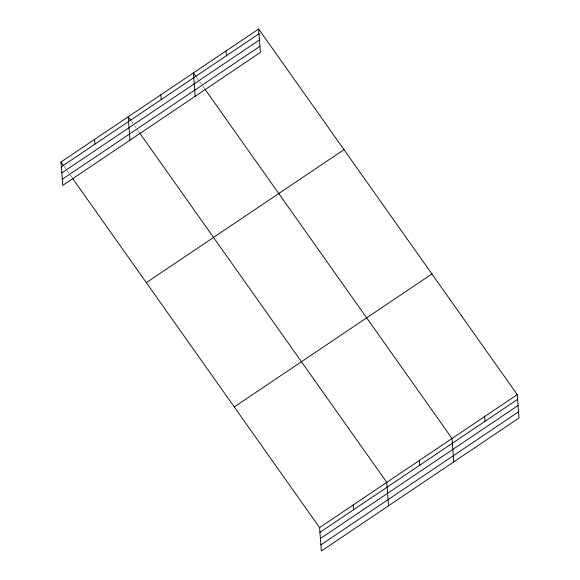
<?xml version="1.0" encoding="UTF-8"?>
<svg xmlns="http://www.w3.org/2000/svg" width="580" height="580" viewBox="0 0 580 580"><rect width="100%" height="100%" fill="white"/><g stroke="black" fill="none" stroke-linecap="round" stroke-linejoin="round"><path stroke-width="0.43" stroke-dasharray="2.9 2.17" d="M196.526 77.278L199.114 80.932M199.636 81.664L202.217 85.318M202.739 86.05L204.29 88.247M131.305 121.169L133.886 124.823M134.408 125.555L139.062 132.138M64.097 166.387L66.686 170.049M67.2 170.774L69.788 174.435M70.303 175.167L71.855 177.357"/><path stroke-width="0.87" d="M258.651 29L260.413 52.403L62.756 185.404L60.994 162.001L258.651 29L517.244 394.596L519.006 417.999L321.349 551L319.587 527.597L72.369 178.089M61.349 166.772L259.013 33.77M61.814 172.927L259.477 39.919M62.292 179.256L259.949 46.255M146.327 282.649L343.991 149.647M234.248 406.95L431.911 273.949M319.587 527.597L517.244 394.596M319.942 532.367L517.606 399.366M320.406 538.515L518.071 405.514M320.885 544.852L518.542 411.851M196.011 76.545L193.423 72.892L195.185 96.294M204.805 88.979L452.016 438.487L453.777 461.89M130.783 120.437L128.202 116.783L129.956 140.186M139.577 132.871L386.787 482.372L388.549 505.782M60.994 162.001L63.583 165.662M484.634 416.541L484.989 421.312M419.405 460.426L419.76 465.203M353.191 504.984L353.546 509.755M226.04 50.946L226.396 55.716M160.812 94.837L161.175 99.608M94.598 139.396L94.953 144.166"/></g></svg>
